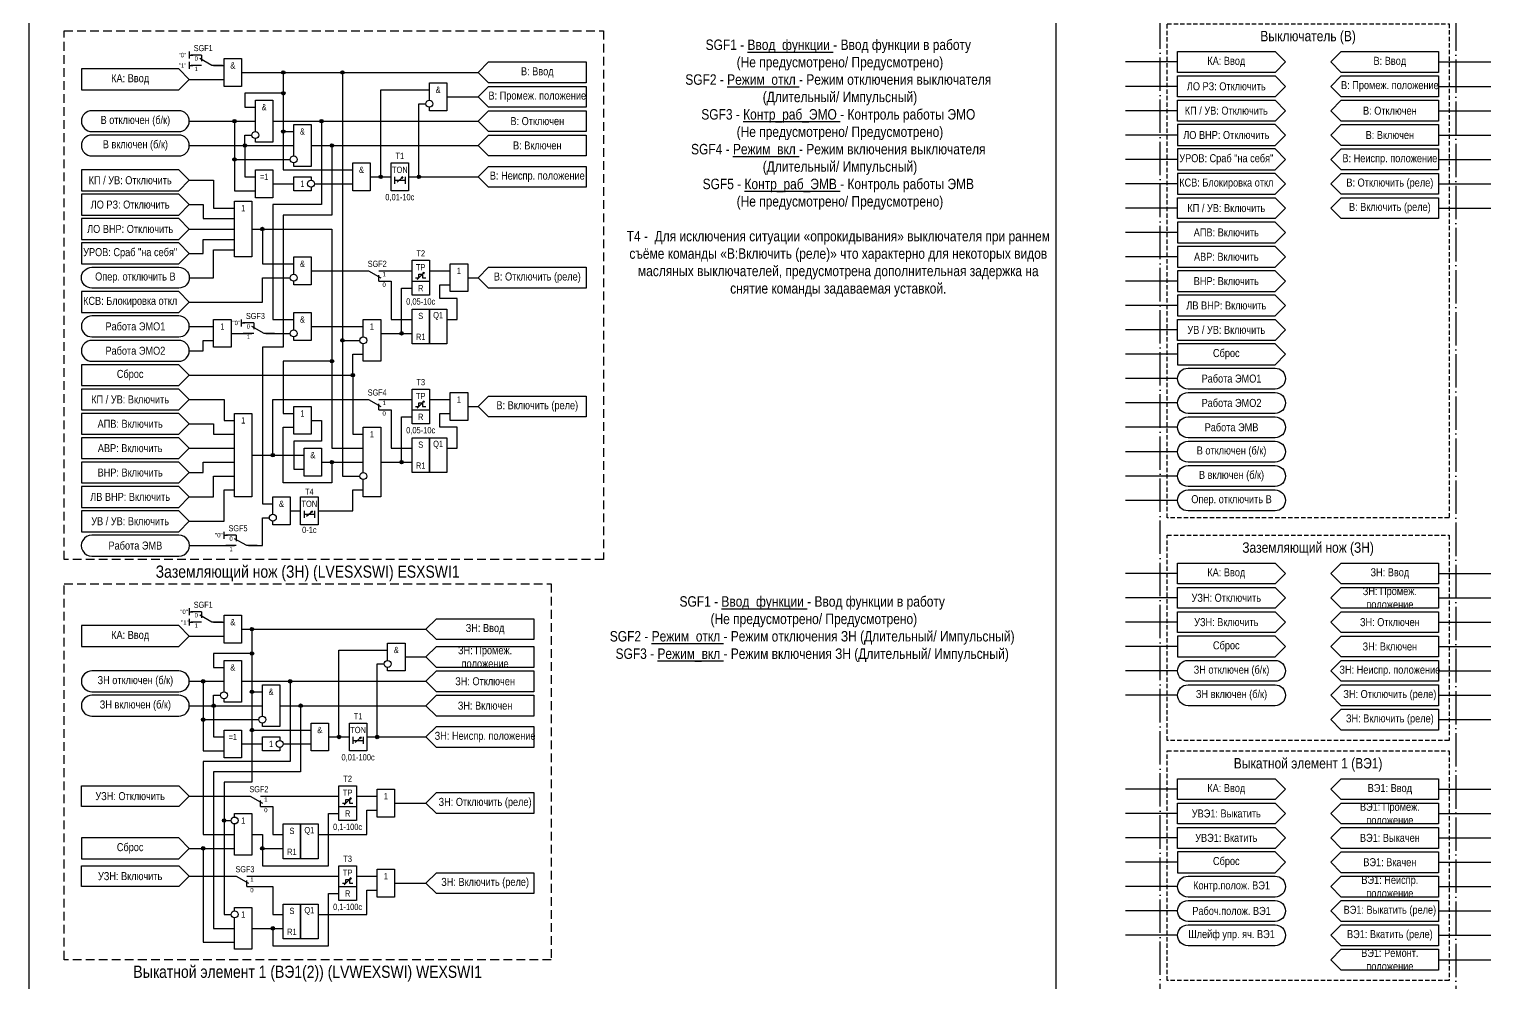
# Model space of a CAD drawing. Header units: millimetres. Extents: x -13 to 420, y 0 to 689.
# Drawn here: x 0 to 420, y 243.4 to 517.4 of the extents above; entities that cross this region are included whole.
import ezdxf
from ezdxf.enums import TextEntityAlignment as Align

# ---------------------------------------------------------------- set-up
doc = ezdxf.new("R2010")
doc.units = ezdxf.units.MM
doc.linetypes.add('ACAD_ISO04W100', pattern=[30, 24, -3, 0, -3])
doc.linetypes.add('штриховая2', pattern=[0.375, 0.25, -0.125])
doc.layers.add('TEXT', color=7, linetype='Continuous', lineweight=25)
doc.layers.add('Основная', color=7, linetype='Continuous')
doc.styles.add('2.5_Gost_RD', font='ARIALN.TTF', dxfattribs={"height": 2.5})
doc.styles.add('3.5_Gost_RD', font='ARIALN.TTF', dxfattribs={"height": 3.5})
doc.styles.add('Вывод', font='ARIALN.TTF', dxfattribs={"height": 2.5})
doc.styles.add('Компонент', font='ARIALN.TTF', dxfattribs={"height": 3.5})

# ---------------------------------------------------------------- blocks, each defined once
blk = doc.blocks.new('Точка')
at = {"ltscale": 100}
h = blk.add_hatch(color=256, dxfattribs=at)
h.dxf.hatch_style = 1
edge = h.paths.add_edge_path()
edge.add_arc((0, 0), 0.5, 0, 360)
blk.add_circle((0, 0), 0.5, dxfattribs=at)
blk = doc.blocks.new('*U78')
at = {"layer": 'Основная', "color": 0}
blk.add_line((0, 0), (7, 4), dxfattribs=at)
at = {"layer": 'Основная', "ltscale": 0.35}
blk.add_line((6, 6), (6, 2.5), dxfattribs=at)
blk = doc.blocks.new('*U91')
at = {"layer": 'Основная', "color": 0}
for p, q in [((-3, 6), (-9, 6)), ((-3, 0), (-9, 0)), ((9, 0), (3, 0))]:
    blk.add_line(p, q, dxfattribs=at)
at = {"layer": 'Основная', "ltscale": 0.25, "xscale": -1}
blk.add_blockref('*U78', (3, 0), dxfattribs=at)
at = {"layer": 'Основная'}
for tag, height, style, p in [('ОУ', 3.5, 'Компонент', (-2, 10)), ('В1', 2.5, 'Вывод', (-13, 6)), ('В2', 2.5, 'Вывод', (-6, 4)), ('В3', 2.5, 'Вывод', (-6, -2))]:
    blk.add_attdef(tag, text='', height=height, dxfattribs=dict(at, style=style)).set_placement(p, align=Align.MIDDLE_CENTER)
blk = doc.blocks.new('*U90')
at = {"layer": 'Основная', "color": 0}
for p, q in [((-9, 0), (-3, 0)), ((3, 6), (9, 6)), ((3, 0), (9, 0))]:
    blk.add_line(p, q, dxfattribs=at)
at = {"layer": 'Основная', "ltscale": 0.25}
blk.add_blockref('*U78', (-3, 0), dxfattribs=at)
at = {"layer": 'Основная'}
for tag, height, style, p in [('В2', 2.5, 'Вывод', (6, 8)), ('В3', 2.5, 'Вывод', (6, 2)), ('В1', 2.5, 'Вывод', (14, 6)), ('ОУ', 3.5, 'Компонент', (2, -4))]:
    blk.add_attdef(tag, text='', height=height, dxfattribs=dict(at, style=style)).set_placement(p, align=Align.MIDDLE_CENTER)
blk = doc.blocks.new('*U80')
at = {"layer": 'Основная', "color": 0}
for p, q in [((-3, 6), (-9, 6)), ((-3, 0), (-9, 0)), ((9, 0), (3, 0))]:
    blk.add_line(p, q, dxfattribs=at)
at = {"layer": 'Основная', "ltscale": 0.25, "xscale": -1}
blk.add_blockref('*U78', (3, 0), dxfattribs=at)
at = {"layer": 'Основная'}
for tag, height, style, p in [('ОУ', 3.5, 'Компонент', (-2, 10)), ('В1', 2.5, 'Вывод', (-14, 6)), ('В2', 2.5, 'Вывод', (-6, 4)), ('В3', 2.5, 'Вывод', (-6, -2))]:
    blk.add_attdef(tag, text='', height=height, dxfattribs=dict(at, style=style)).set_placement(p, align=Align.MIDDLE_CENTER)
blk = doc.blocks.new('*U89')
at = {"layer": 'Основная', "color": 0}
for p, q in [((-9, 0), (-3, 0)), ((3, 6), (9, 6)), ((3, 0), (9, 0))]:
    blk.add_line(p, q, dxfattribs=at)
at = {"layer": 'Основная', "ltscale": 0.25}
blk.add_blockref('*U78', (-3, 0), dxfattribs=at)
at = {"layer": 'Основная'}
for tag, height, style, p in [('В2', 2.5, 'Вывод', (6, 8)), ('В3', 2.5, 'Вывод', (6, 2)), ('В1', 2.5, 'Вывод', (14, 6)), ('ОУ', 3.5, 'Компонент', (2, -4))]:
    blk.add_attdef(tag, text='', height=height, dxfattribs=dict(at, style=style)).set_placement(p, align=Align.MIDDLE_CENTER)

msp = doc.modelspace()

# ---------------------------------------------------------------- linework, layer by layer
at = {"ltscale": 100}
for p, q in [((46, 511), (46, 509)), ((46, 510), (47, 510)), ((46, 508), (46, 506)), ((46, 507), (47, 507)), ((330, 508), (315, 508)), ((405, 508), (420, 508)), ((330, 501), (315, 501)), ((405, 501), (420, 501)), ((330, 494), (315, 494)), ((405, 494), (420, 494)), ((330, 487), (315, 487)), ((405, 487), (420, 487)), ((330, 480), (315, 480)), ((405, 480), (420, 480)), ((109, 475), (109, 475)), ((405, 473), (420, 473)), ((330, 466), (315, 466)), ((405, 466), (420, 466)), ((330, 459), (315, 459)), ((330, 452), (315, 452)), ((111.5, 445.5), (113.5, 447.5)), ((113.5, 447.5), (112.99, 447.25)), ((113.5, 447.5), (113.26, 447.02)), ((330, 445), (315, 445)), ((330, 438), (315, 438)), ((61, 432), (61, 434)), ((61, 433), (62, 433)), ((330, 431), (315, 431)), ((330, 417), (315, 417)), ((111.5, 408.5), (113.5, 410.5)), ((113.5, 410.5), (112.99, 410.25)), ((113.5, 410.5), (113.26, 410.02)), ((330, 410), (315, 410)), ((330, 403), (315, 403)), ((330, 396), (315, 396)), ((330, 389), (315, 389)), ((83, 379), (83, 379)), ((330, 382), (315, 382)), ((56, 371), (56, 373)), ((56, 372), (57, 372)), ((46, 369), (59, 369)), ((330, 361), (315, 361)), ((405, 361), (420, 361)), ((330, 354), (315, 354)), ((405, 354), (420, 354)), ((46, 351), (46, 349)), ((46, 350), (47, 350)), ((46, 348), (46, 346)), ((46, 347), (47, 347)), ((330, 347), (315, 347)), ((405, 347), (420, 347)), ((405, 340), (420, 340)), ((330, 333), (315, 333)), ((405, 333), (420, 333)), ((330, 326), (315, 326)), ((405, 326), (420, 326)), ((405, 319), (420, 319)), ((97, 314), (97, 314)), ((330, 299), (315, 299)), ((405, 299), (420, 299)), ((90.5, 294.5), (92.5, 296.5)), ((92.5, 296.5), (91.99, 296.25)), ((92.5, 296.5), (92.26, 296.02)), ((330, 292), (315, 292)), ((405, 292), (420, 292)), ((330, 285), (315, 285)), ((405, 285), (420, 285)), ((405, 278), (420, 278)), ((90.5, 271.5), (92.5, 273.5)), ((92.5, 273.5), (91.99, 273.25)), ((92.5, 273.5), (92.26, 273.02)), ((330, 271), (315, 271)), ((405, 271), (420, 271)), ((330, 264), (315, 264)), ((405, 264), (420, 264)), ((330, 257), (315, 257)), ((405, 257), (420, 257)), ((405, 250), (420, 250))]:
    msp.add_line(p, q, dxfattribs=at)
at = {"color": 7, "ltscale": 100}
for p, q in [((105.7, 473.46), (107.37, 474.95)), ((107.37, 474.95), (106.85, 474.73)), ((107.37, 474.95), (107.11, 474.48)), ((79.7, 377.46), (81.37, 378.95)), ((81.37, 378.95), (80.85, 378.73)), ((81.37, 378.95), (81.11, 378.48)), ((93.7, 312.46), (95.37, 313.95)), ((95.37, 313.95), (94.85, 313.73)), ((95.37, 313.95), (95.11, 313.48))]:
    msp.add_line(p, q, dxfattribs=at)
at = {"color": 3, "ltscale": 100}
for p, q in [((330, 473), (315, 473)), ((330, 424), (315, 424)), ((330, 340), (315, 340)), ((330, 278), (315, 278))]:
    msp.add_line(p, q, dxfattribs=at)
for points in [[(0, 545), (295, 545), (295, 0), (0, 0)], [(330, 476), (330, 470), (358, 470), (361, 473), (358, 476)], [(330, 427), (330, 421), (358, 421), (361, 424), (358, 427)], [(330, 343), (330, 337), (358, 337), (361, 340), (358, 343)], [(330, 281), (330, 275), (358, 275), (361, 278), (358, 281)]]:
    msp.add_lwpolyline(points, close=True, dxfattribs=at)
at = {"color": 251, "linetype": 'ACAD_ISO04W100', "lineweight": 30, "ltscale": 0.4, "true_color": 0x58595b}
msp.add_lwpolyline([(325, 545), (410, 545), (410, 173), (325, 173)], close=True, dxfattribs=at)
at = {"linetype": 'штриховая2', "ltscale": 10}
for points in [[(165, 365), (10, 365), (10, 517), (165, 517)], [(150, 250), (10, 250), (10, 358), (150, 358)]]:
    msp.add_lwpolyline(points, close=True, dxfattribs=at)
at = {"linetype": 'штриховая2', "ltscale": 5}
for points in [[(327, 519), (408, 519), (408, 377), (327, 377)], [(327, 372), (408, 372), (408, 313), (327, 313)], [(327, 310), (408, 310), (408, 244), (327, 244)]]:
    msp.add_lwpolyline(points, close=True, dxfattribs=at)
at = {"ltscale": 100}
for points in [[(56, 509), (61, 509), (61, 501), (56, 501)], [(358, 505), (330, 505), (330, 511), (358, 511), (361, 508)], [(15, 506), (15, 500), (43, 500), (46, 503), (43, 506)], [(358, 498), (330, 498), (330, 504), (358, 504), (361, 501)], [(405, 498), (377, 498), (374, 501), (377, 504), (405, 504)], [(358, 491), (330, 491), (330, 497), (358, 497), (361, 494)], [(377, 497), (405, 497), (405, 491), (377, 491), (374, 494)], [(330, 490), (330, 484), (358, 484), (361, 487), (358, 490)], [(377, 490), (405, 490), (405, 484), (377, 484), (374, 487)], [(330, 483), (330, 477), (358, 477), (361, 480), (358, 483)], [(377, 483), (405, 483), (405, 477), (377, 477), (374, 480)], [(93, 479), (98, 479), (98, 471), (93, 471)], [(104, 479), (109, 479), (109, 471), (104, 471)], [(15, 477), (15, 471), (43, 471), (46, 474), (43, 477)], [(65, 477), (70, 477), (70, 469), (65, 469)], [(377, 476), (405, 476), (405, 470), (377, 470), (374, 473)], [(15, 470), (15, 464), (43, 464), (46, 467), (43, 470)], [(59, 468), (64, 468), (64, 452), (59, 452)], [(358, 463), (330, 463), (330, 469), (358, 469), (361, 466)], [(377, 469), (405, 469), (405, 463), (377, 463), (374, 466)], [(15, 463), (15, 457), (43, 457), (46, 460), (43, 463)], [(330, 462), (330, 456), (358, 456), (361, 459), (358, 462)], [(15, 456), (15, 450), (43, 450), (46, 453), (43, 456)], [(330, 455), (330, 449), (358, 449), (361, 452), (358, 455)], [(110, 451), (115, 451), (115, 441), (110, 441)], [(121, 450), (126, 450), (126, 442), (121, 442)], [(330, 448), (330, 442), (358, 442), (361, 445), (358, 448)], [(15, 442), (15, 436), (43, 436), (46, 439), (43, 442)], [(110, 445), (115, 445), (115, 441), (110, 441)], [(330, 441), (330, 435), (358, 435), (361, 438), (358, 441)], [(110, 437), (115, 437), (115, 427), (110, 427)], [(115, 437), (120, 437), (120, 427), (115, 427)], [(53, 434), (58, 434), (58, 426), (53, 426)], [(358, 428), (330, 428), (330, 434), (358, 434), (361, 431)], [(15, 421), (15, 415), (43, 415), (46, 418), (43, 421)], [(15, 414), (15, 408), (43, 408), (46, 411), (43, 414)], [(110, 414), (115, 414), (115, 404), (110, 404)], [(121, 413), (126, 413), (126, 405), (121, 405)], [(76, 409), (81, 409), (81, 401), (76, 401)], [(110, 408), (115, 408), (115, 404), (110, 404)], [(15, 407), (15, 401), (43, 401), (46, 404), (43, 407)], [(59, 407), (64, 407), (64, 383), (59, 383)], [(15, 400), (15, 394), (43, 394), (46, 397), (43, 400)], [(110, 400), (115, 400), (115, 390), (110, 390)], [(115, 400), (120, 400), (120, 390), (115, 390)], [(79, 397), (84, 397), (84, 389), (79, 389)], [(15, 393), (15, 387), (43, 387), (46, 390), (43, 393)], [(15, 386), (15, 380), (43, 380), (46, 383), (43, 386)], [(78, 383), (83, 383), (83, 375), (78, 375)], [(15, 379), (15, 373), (43, 373), (46, 376), (43, 379)], [(358, 358), (330, 358), (330, 364), (358, 364), (361, 361)], [(358, 351), (330, 351), (330, 357), (358, 357), (361, 354)], [(405, 351), (377, 351), (374, 354), (377, 357), (405, 357)], [(56, 349), (61, 349), (61, 341), (56, 341)], [(358, 344), (330, 344), (330, 350), (358, 350), (361, 347)], [(377, 350), (405, 350), (405, 344), (377, 344), (374, 347)], [(15, 346), (15, 340), (43, 340), (46, 343), (43, 346)], [(377, 343), (405, 343), (405, 337), (377, 337), (374, 340)], [(377, 336), (405, 336), (405, 330), (377, 330), (374, 333)], [(377, 329), (405, 329), (405, 323), (377, 323), (374, 326)], [(377, 322), (405, 322), (405, 316), (377, 316), (374, 319)], [(56, 316), (61, 316), (61, 308), (56, 308)], [(81, 318), (86, 318), (86, 310), (81, 310)], [(92, 318), (97, 318), (97, 310), (92, 310)], [(15, 300), (43, 300), (46, 297), (43, 294), (15, 294)], [(89, 300), (94, 300), (94, 290), (89, 290)], [(100, 299), (105, 299), (105, 291), (100, 291)], [(358, 296), (330, 296), (330, 302), (358, 302), (361, 299)], [(405, 296), (377, 296), (374, 299), (377, 302), (405, 302)], [(89, 294), (94, 294), (94, 290), (89, 290)], [(358, 289), (330, 289), (330, 295), (358, 295), (361, 292)], [(405, 289), (377, 289), (374, 292), (377, 295), (405, 295)], [(73, 289), (78, 289), (78, 279), (73, 279)], [(78, 289), (83, 289), (83, 279), (78, 279)], [(358, 282), (330, 282), (330, 288), (358, 288), (361, 285)], [(377, 288), (405, 288), (405, 282), (377, 282), (374, 285)], [(15, 285), (15, 279), (43, 279), (46, 282), (43, 285)], [(377, 281), (405, 281), (405, 275), (377, 275), (374, 278)], [(15, 277), (43, 277), (46, 274), (43, 271), (15, 271)], [(89, 277), (94, 277), (94, 267), (89, 267)], [(100, 276), (105, 276), (105, 268), (100, 268)], [(377, 274), (405, 274), (405, 268), (377, 268), (374, 271)], [(89, 271), (94, 271), (94, 267), (89, 267)], [(73, 266), (78, 266), (78, 256), (73, 256)], [(78, 266), (83, 266), (83, 256), (78, 256)], [(377, 267), (405, 267), (405, 261), (377, 261), (374, 264)], [(377, 260), (405, 260), (405, 254), (377, 254), (374, 257)], [(377, 253), (405, 253), (405, 247), (377, 247), (374, 250)]]:
    msp.add_lwpolyline(points, close=True, dxfattribs=at)
for points in [[(374, 508), (377, 511), (405, 511), (405, 505), (377, 505), (374, 508)], [(53, 507), (56, 507)], [(61, 505), (129, 505)], [(61, 505), (90, 505), (90, 428), (95, 428)], [(61, 505), (90, 505), (90, 389), (95, 389)], [(61, 505), (73, 505), (73, 499), (62, 499), (62, 495), (65, 495)], [(61, 505), (73, 505), (73, 488), (76, 488)], [(61, 505), (73, 505), (73, 477), (93, 477)], [(129, 505), (132, 508), (160, 508), (160, 502), (132, 502), (129, 505)], [(46, 503), (56, 503)], [(98, 475), (101, 475), (101, 500), (115, 500)], [(115, 497), (115, 502), (120, 502), (120, 494), (115, 494), (115, 495)], [(129, 498), (132, 501), (160, 501), (160, 495), (132, 495), (129, 498)], [(65, 488), (65, 497), (70, 497), (70, 485), (65, 485), (65, 486)], [(109, 475), (112, 475), (112, 496), (114, 496)], [(120, 498), (129, 498)], [(129, 491), (132, 494), (160, 494), (160, 488), (132, 488), (129, 491)], [(46, 491), (65, 491)], [(46, 491), (59, 491), (59, 480), (75, 480)], [(46, 491), (59, 491), (59, 471), (65, 471)], [(70, 491), (84, 491), (84, 467), (70, 467), (70, 434), (76, 434)], [(70, 491), (129, 491)], [(76, 481), (76, 490), (81, 490), (81, 478), (76, 478), (76, 479)], [(46, 484), (62, 484), (62, 487), (64, 487)], [(46, 484), (76, 484)], [(46, 484), (62, 484), (62, 475), (65, 475)], [(81, 484), (87, 484), (87, 464), (73, 464), (73, 426), (67, 426), (67, 381), (70, 381)], [(81, 484), (129, 484)], [(129, 484), (132, 487), (160, 487), (160, 481), (132, 481), (129, 484)], [(81, 472), (81, 471), (76, 471), (76, 475), (81, 475), (81, 474)], [(98, 475), (104, 475)], [(105, 475), (105, 473)], [(108, 475), (108, 473)], [(109, 475), (129, 475)], [(129, 475), (132, 478), (160, 478), (160, 472), (132, 472), (129, 475)], [(46, 474), (53, 474), (53, 466), (59, 466)], [(70, 473), (76, 473)], [(82, 473), (93, 473)], [(105, 474), (108, 474)], [(46, 467), (50, 467), (50, 463), (59, 463)], [(46, 460), (59, 460)], [(64, 460), (67, 460), (67, 450), (76, 450)], [(64, 460), (87, 460), (87, 422), (73, 422), (73, 407), (76, 407)], [(64, 460), (87, 460), (87, 397), (96, 397)], [(46, 453), (50, 453), (50, 457), (59, 457)], [(46, 446), (53, 446), (53, 454), (59, 454)], [(76, 447), (76, 452), (81, 452), (81, 444), (76, 444), (76, 445)], [(46, 439), (67, 439), (67, 446), (75, 446)], [(81, 448), (97, 448)], [(101, 448), (110, 448)], [(111, 446), (112, 446), (112, 447), (113, 447), (113, 446), (114, 446)], [(115, 448), (121, 448)], [(126, 446), (129, 446)], [(129, 446), (132, 449), (160, 449), (160, 443), (132, 443), (129, 446)], [(101, 445), (104, 445), (104, 434), (110, 434)], [(101, 430), (107, 430), (107, 443), (110, 443)], [(120, 434), (123, 434), (123, 440), (118, 440), (118, 444), (121, 444)], [(76, 431), (76, 436), (81, 436), (81, 428), (76, 428), (76, 429)], [(96, 429), (96, 434), (101, 434), (101, 422), (96, 422), (96, 427)], [(46, 432), (53, 432)], [(58, 430), (64, 430)], [(68, 430), (75, 430)], [(81, 432), (96, 432)], [(101, 430), (110, 430)], [(46, 425), (50, 425), (50, 428), (53, 428)], [(46, 418), (93, 418), (93, 424), (96, 424)], [(46, 418), (93, 418), (93, 401), (96, 401)], [(129, 409), (132, 412), (160, 412), (160, 406), (132, 406), (129, 409)], [(46, 411), (56, 411), (56, 405), (59, 405)], [(64, 395), (70, 395), (70, 411), (97, 411)], [(101, 411), (110, 411)], [(101, 408), (104, 408), (104, 397), (110, 397)], [(111, 409), (112, 409), (112, 410), (113, 410), (113, 409), (114, 409)], [(115, 411), (121, 411)], [(126, 409), (129, 409)], [(46, 404), (53, 404), (53, 401), (59, 401)], [(81, 405), (84, 405), (84, 399), (76, 399), (76, 391), (79, 391)], [(101, 393), (107, 393), (107, 406), (110, 406)], [(120, 397), (123, 397), (123, 403), (118, 403), (118, 407), (121, 407)], [(84, 393), (87, 393), (87, 387), (73, 387), (73, 403), (76, 403)], [(96, 390), (96, 403), (101, 403), (101, 383), (96, 383), (96, 388)], [(46, 397), (59, 397)], [(64, 395), (79, 395)], [(46, 390), (50, 390), (50, 393), (59, 393)], [(84, 393), (96, 393)], [(101, 393), (110, 393)], [(46, 383), (53, 383), (53, 389), (59, 389)], [(46, 376), (56, 376), (56, 385), (59, 385)], [(70, 378), (70, 383), (75, 383), (75, 375), (70, 375), (70, 376)], [(83, 379), (93, 379), (93, 385), (96, 385)], [(75, 379), (78, 379)], [(79, 379), (79, 377)], [(79, 378), (82, 378)], [(82, 379), (82, 377)], [(63, 369), (67, 369), (67, 377), (69, 377)], [(374, 361), (377, 364), (405, 364), (405, 358), (377, 358), (374, 361)], [(53, 347), (56, 347)], [(61, 345), (64, 345), (64, 338), (53, 338), (53, 334), (56, 334)], [(61, 345), (64, 345), (64, 338), (64, 338), (64, 301), (56, 301), (56, 263), (58, 263)], [(61, 345), (64, 345), (64, 338), (64, 338), (64, 301), (56, 301), (56, 290), (58, 290)], [(61, 345), (114, 345)], [(61, 345), (64, 345), (64, 327), (67, 327)], [(61, 345), (64, 345), (64, 316), (81, 316)], [(114, 345), (117, 348), (145, 348), (145, 342), (117, 342), (114, 345)], [(46, 343), (56, 343)], [(103, 336), (103, 341), (108, 341), (108, 333), (103, 333), (103, 334)], [(56, 327), (56, 336), (61, 336), (61, 324), (56, 324), (56, 325)], [(86, 314), (89, 314), (89, 339), (103, 339)], [(108, 337), (114, 337)], [(114, 337), (117, 340), (145, 340), (145, 334), (117, 334), (114, 337)], [(97, 314), (100, 314), (100, 335), (102, 335)], [(114, 330), (117, 333), (145, 333), (145, 327), (117, 327), (114, 330)], [(46, 330), (56, 330)], [(46, 330), (50, 330), (50, 319), (66, 319)], [(46, 330), (50, 330), (50, 310), (56, 310)], [(61, 330), (75, 330), (75, 307), (50, 307), (50, 286), (59, 286)], [(61, 330), (114, 330)], [(67, 320), (67, 329), (72, 329), (72, 317), (67, 317), (67, 318)], [(46, 323), (53, 323), (53, 326), (55, 326)], [(114, 323), (117, 326), (145, 326), (145, 320), (117, 320), (114, 323)], [(46, 323), (67, 323)], [(46, 323), (53, 323), (53, 314), (56, 314)], [(72, 323), (78, 323), (78, 304), (53, 304), (53, 259), (59, 259)], [(72, 323), (114, 323)], [(114, 314), (117, 317), (145, 317), (145, 311), (117, 311), (114, 314)], [(61, 312), (67, 312)], [(72, 311), (72, 310), (67, 310), (67, 314), (72, 314), (72, 313)], [(73, 312), (81, 312)], [(86, 314), (92, 314)], [(93, 314), (93, 312)], [(93, 313), (96, 313)], [(96, 314), (96, 312)], [(97, 314), (114, 314)], [(46, 297), (63, 297)], [(67, 297), (89, 297)], [(67, 294), (70, 294), (70, 286), (73, 286)], [(90, 295), (91, 295), (91, 296), (92, 296), (92, 295), (93, 295)], [(94, 297), (100, 297)], [(105, 295), (114, 295)], [(114, 295), (117, 298), (145, 298), (145, 292), (117, 292), (114, 295)], [(59, 291), (59, 292), (64, 292), (64, 280), (59, 280), (59, 289)], [(64, 286), (67, 286), (67, 277), (86, 277), (86, 292), (89, 292)], [(83, 286), (97, 286), (97, 293), (100, 293)], [(64, 286), (67, 286), (67, 282), (73, 282)], [(46, 282), (59, 282)], [(46, 282), (50, 282), (50, 255), (59, 255)], [(46, 274), (59, 274)], [(63, 274), (89, 274)], [(90, 272), (91, 272), (91, 273), (92, 273), (92, 272), (93, 272)], [(94, 274), (100, 274)], [(114, 272), (117, 275), (145, 275), (145, 269), (117, 269), (114, 272)], [(63, 271), (70, 271), (70, 263), (73, 263)], [(64, 259), (70, 259), (70, 254), (86, 254), (86, 269), (89, 269)], [(83, 263), (97, 263), (97, 270), (100, 270)], [(105, 272), (114, 272)], [(59, 264), (59, 265), (64, 265), (64, 253), (59, 253), (59, 262)], [(64, 259), (73, 259)]]:
    msp.add_lwpolyline(points, dxfattribs=at)
for points in [[(18, 488), (43, 488, 1), (43, 494), (18, 494, 1)], [(18, 481), (43, 481, 1), (43, 487), (18, 487, 1)], [(18, 443, -1), (18, 449), (43, 449, -1), (43, 443)], [(18, 429), (43, 429, 1), (43, 435), (18, 435, 1)], [(18, 422), (43, 422, 1), (43, 428), (18, 428, 1)], [(333, 414, -1), (333, 420), (358, 420, -1), (358, 414)], [(333, 407, -1), (333, 413), (358, 413, -1), (358, 407)], [(333, 400, -1), (333, 406), (358, 406, -1), (358, 400)], [(333, 393, -1), (333, 399), (358, 399, -1), (358, 393)], [(333, 386, -1), (333, 392), (358, 392, -1), (358, 386)], [(333, 379, -1), (333, 385), (358, 385, -1), (358, 379)], [(18, 366), (43, 366, 1.013985), (43, 372), (18, 372, 1.013985)], [(333, 330, -1), (333, 336), (358, 336, -1), (358, 330)], [(18, 327), (43, 327, 1), (43, 333), (18, 333, 1)], [(333, 323, -1), (333, 329), (358, 329, -1), (358, 323)], [(18, 320), (43, 320, 1), (43, 326), (18, 326, 1)], [(333, 268, -1), (333, 274), (358, 274, -1), (358, 268)], [(333, 261, -1), (333, 267), (358, 267, -1), (358, 261)], [(333, 254, -1), (333, 260), (358, 260, -1), (358, 254)]]:
    msp.add_lwpolyline(points, format="xyb", close=True, dxfattribs=at)
for centre in [(115, 496), (65, 487), (76, 480), (96, 428), (96, 389), (103, 335), (56, 326), (67, 319), (59, 290), (59, 263)]:
    msp.add_circle(centre, 1, dxfattribs=at)
for centre in [(81, 473), (76, 446), (76, 430), (70, 377), (72, 312)]:
    msp.add_circle(centre, 1)

# ---------------------------------------------------------------- block references
for p in [(73, 505), (90, 505), (73, 499), (67, 460), (90, 428), (107, 430), (87, 422), (70, 395), (87, 393), (107, 393), (56, 290), (67, 282), (70, 259)]:
    msp.add_blockref('Точка', p, dxfattribs=at)
at = {"color": 2, "ltscale": 100}
for p in [(59, 491), (84, 491), (73, 488), (62, 484), (87, 484), (59, 480), (101, 475), (112, 475), (93, 418), (64, 345), (64, 338), (50, 330), (75, 330), (53, 323), (64, 327), (78, 323), (50, 319), (64, 316), (89, 314), (100, 314), (50, 282)]:
    msp.add_blockref('Точка', p, dxfattribs=at)
at = {"ltscale": 100, "xscale": 0.5, "yscale": 0.5, "zscale": 0.5}
msp.add_blockref('*U91', (66, 430), dxfattribs=at).add_auto_attribs({'ОУ': 'SGF3', 'В1': '"0"', 'В2': '0', 'В3': '1'})
at = {"layer": 'Основная', "ltscale": 0.25, "xscale": 0.5, "yscale": 0.5, "zscale": 0.5}
for name, p, values in [('*U80', (51, 507), {'ОУ': 'SGF1', 'В1': '"0"', 'В2': '0', 'В3': '1'}), ('*U91', (61, 369), {'ОУ': 'SGF5', 'В1': '"0"', 'В2': '0', 'В3': '1'}), ('*U91', (51, 347), {'ОУ': 'SGF1', 'В1': '"0"', 'В2': '0', 'В3': '1'})]:
    msp.add_blockref(name, p, dxfattribs=at).add_auto_attribs(values)
at = {"layer": 'Основная', "ltscale": 0.25}
ref = msp.add_blockref('*U89', (99, 448), dxfattribs=dict(at, xscale=-0.5, yscale=0.5, zscale=0.5, rotation=180))
ref.add_attrib('ОУ', 'SGF2', dxfattribs={"height": 1.75, "style": 'Компонент'}).set_placement((100, 450), align=Align.MIDDLE_CENTER)
ref.add_attrib('В2', '0', dxfattribs={"height": 1.25, "style": 'Вывод'}).set_placement((102, 444), align=Align.MIDDLE_CENTER)
ref.add_attrib('В3', '1', dxfattribs={"height": 1.25, "style": 'Вывод'}).set_placement((102, 447), align=Align.MIDDLE_CENTER)
ref = msp.add_blockref('*U89', (99, 411), dxfattribs=dict(at, xscale=-0.5, yscale=0.5, zscale=0.5, rotation=180))
ref.add_attrib('ОУ', 'SGF4', dxfattribs={"height": 1.75, "style": 'Компонент'}).set_placement((100, 413), align=Align.MIDDLE_CENTER)
ref.add_attrib('В2', '0', dxfattribs={"height": 1.25, "style": 'Вывод'}).set_placement((102, 407), align=Align.MIDDLE_CENTER)
ref.add_attrib('В3', '1', dxfattribs={"height": 1.25, "style": 'Вывод'}).set_placement((102, 410), align=Align.MIDDLE_CENTER)
ref = msp.add_blockref('*U90', (65, 297), dxfattribs=dict(at, xscale=-0.5, yscale=0.5, zscale=0.5, rotation=180))
ref.add_attrib('ОУ', 'SGF2', dxfattribs={"height": 1.75, "style": 'Компонент'}).set_placement((66, 299), align=Align.MIDDLE_CENTER)
ref.add_attrib('В2', '0', dxfattribs={"height": 1.25, "style": 'Вывод'}).set_placement((68, 293), align=Align.MIDDLE_CENTER)
ref.add_attrib('В3', '1', dxfattribs={"height": 1.25, "style": 'Вывод'}).set_placement((68, 296), align=Align.MIDDLE_CENTER)
ref = msp.add_blockref('*U90', (61, 274), dxfattribs=dict(at, xscale=-0.5, yscale=0.5, zscale=0.5, rotation=180))
ref.add_attrib('ОУ', 'SGF3', dxfattribs={"height": 1.75, "style": 'Компонент'}).set_placement((62, 276), align=Align.MIDDLE_CENTER)
ref.add_attrib('В2', '0', dxfattribs={"height": 1.25, "style": 'Вывод'}).set_placement((64, 270), align=Align.MIDDLE_CENTER)
ref.add_attrib('В3', '1', dxfattribs={"height": 1.25, "style": 'Вывод'}).set_placement((64, 273), align=Align.MIDDLE_CENTER)

# ---------------------------------------------------------------- texts
at = {"color": 30, "ltscale": 100, "true_color": 0xf7941d, "char_height": 3, "width": 81, "attachment_point": 5, "style": '3.5_Gost_RD'}
for s, insert in [('Выключатель (В)', (367.5, 515)), ('Заземляющий нож (ЗН)', (367.5, 368)), ('Выкатной элемент 1 (ВЭ1)', (367.5, 306))]:
    msp.add_mtext(s, dxfattribs=dict(at, insert=insert))
at = {"color": 30, "ltscale": 100, "attachment_point": 5, "style": '3.5_Gost_RD'}
for s, insert, char_height, width in [('SGF1 - {\\LВвод_функции} - Ввод функции в работу \\P^I(Не предусмотрено/ Предусмотрено)\\PSGF2 - {\\LРежим_откл} - Режим отключения выключателя ^J^I(Длительный/ Импульсный)\\PSGF3 - {\\LКонтр_раб_ЭМО} - Контроль работы ЭМО  \\P^I(Не предусмотрено/ Предусмотрено)\\PSGF4 - {\\LРежим_вкл} - Режим включения выключателя ^J^I(Длительный/ Импульсный)\\PSGF5 - {\\LКонтр_раб_ЭМВ} - Контроль работы ЭМВ \\P^I(Не предусмотрено/ Предусмотрено)\\P\\PТ4 - ^IДля исключения ситуации «опрокидывания» выключателя при раннем съёме команды «В:Включить (реле)» что характерно для некоторых видов масляных выключателей, предусмотрена дополнительная задержка на снятие команды задаваемая уставкой.', (232.5, 477.5), 3, 125), ('Заземляющий нож (ЗН) (LVESXSWI) {\\C6;ESXSWI1}', (80, 361), 3.5, 140), ('SGF1 - {\\LВвод_функции} - Ввод функции в работу \\P^I(Не предусмотрено/ Предусмотрено)\\PSGF2 - {\\LРежим_откл} - Режим отключения ЗН (Длительный/ Импульсный)\\PSGF3 - {\\LРежим_вкл} - Режим включения ЗН (Длительный/ Импульсный)', (225, 345), 3, 140), ('Выкатной элемент 1 (ВЭ1(2)) (LVWEXSWI) {\\C6;WEXSWI1}', (80, 246), 3.5, 140)]:
    msp.add_mtext(s, dxfattribs=dict(at, insert=insert, char_height=char_height, width=width))
at = {"color": 0, "ltscale": 100, "char_height": 2.3, "width": 28, "attachment_point": 5, "style": '2.5_Gost_RD'}
for insert in [(344, 508), (344, 361), (344, 299)]:
    msp.add_mtext('{\\C256;КА: Ввод}', dxfattribs=dict(at, insert=insert))
at = {"ltscale": 100, "attachment_point": 5, "style": '2.5_Gost_RD'}
for s, insert, char_height, width in [('В: Ввод', (391, 508), 2.3, 28), ('&', (58.5, 507), 1.8, 5), ('В: Ввод', (146, 505), 2.3, 28), ('&', (117.5, 500), 1.8, 5), ('ЛО РЗ: Отключить', (344, 501), 2.3, 28), ('В: Промеж. положение', (391, 501), 2.3, 28), ('&', (67.5, 495), 1.8, 5), ('КП / УВ: Отключить', (344, 494), 2.3, 28), ('В: Отключен', (391, 494), 2.3, 28), ('&', (78.5, 488), 1.8, 5), ('В: Включен', (391, 487), 2.3, 28), ('T1', (106.5, 481), 1.8, 5), ('В: Неиспр. положение', (391, 480), 2.3, 28), ('=1', (67.5, 475), 1.8, 5), ('&', (95.5, 477), 1.8, 5), ('TON', (106.5, 477), 1.8, 5), ('В: Отключить (реле)', (391, 473), 2.3, 28), ('1', (78.5, 473), 1.8, 5), ('1', (61.5, 466), 1.8, 5), ('0,01-10с', (106.5, 469), 1.8, 5), ('КП / УВ: Включить', (344, 466), 2.3, 28), ('В: Включить (реле)', (391, 466), 2.3, 28), ('T2', (112.5, 453), 1.8, 5), ('&', (78.5, 450), 1.8, 5), ('TP', (112.5, 449), 1.8, 5), ('Опер. отключить В', (30.5, 446), 2.3, 31), ('1', (123.5, 448), 1.8, 5), ('R', (112.5, 443), 1.8, 5), ('0,05-10с', (112.5, 439), 1.8, 5), ('1', (55.5, 432), 1.8, 5), ('&', (78.5, 434), 1.8, 5), ('1', (98.5, 432), 1.8, 5), ('S', (112.5, 435), 1.8, 5), ('Q1', (117.5, 435), 1.8, 5), ('R1', (112.5, 429), 1.8, 5), ('УВ / УВ: Включить', (344, 431), 2.3, 28), ('T3', (112.5, 416), 1.8, 5), ('Работа ЭМО1', (345.5, 417), 2.3, 31), ('TP', (112.5, 412), 1.8, 5), ('1', (123.5, 411), 1.8, 5), ('1', (78.5, 407), 1.8, 5), ('Работа ЭМО2', (345.5, 410), 2.3, 31), ('1', (61.5, 405), 1.8, 5), ('R', (112.5, 406), 1.8, 5), ('Работа ЭМВ', (345.5, 403), 2.3, 31), ('1', (98.5, 401), 1.8, 5), ('0,05-10с', (112.5, 402), 1.8, 5), ('Q1', (117.5, 398), 1.8, 5), ('&', (81.5, 395), 1.8, 5), ('S', (112.5, 398), 1.8, 5), ('В отключен (б/к)', (345.5, 396), 2.3, 31), ('R1', (112.5, 392), 1.8, 5), ('В включен (б/к)', (345.5, 389), 2.3, 31), ('T4', (80.5, 384.5), 1.8, 5), ('Опер. отключить В', (345.5, 382), 2.3, 31), ('&', (72.5, 381), 1.8, 5), ('TON', (80.5, 381), 1.8, 5), ('0-1с', (80.5, 373.5), 1.8, 5), ('ЗН: Ввод', (391, 361), 2.3, 28), ('ЗН: Промеж. положение', (391, 354), 2.3, 28), ('УЗН: Отключить', (344, 354), 2.3, 28), ('&', (58.5, 347), 1.8, 5), ('ЗН: Ввод', (131, 345), 2.3, 28), ('УЗН: Включить', (344, 347), 2.3, 28), ('ЗН: Отключен', (391, 347), 2.3, 28), ('ЗН: Включен', (391, 340), 2.3, 28), ('&', (105.5, 339), 1.8, 5), ('ЗН: Промеж. положение', (131, 337), 2.3, 28), ('&', (58.5, 334), 1.8, 5), ('ЗН отключен (б/к)', (345.5, 333), 2.3, 31), ('ЗН: Неиспр. положение', (391, 333), 2.3, 28), ('ЗН отключен (б/к)', (30.5, 330), 2.3, 31), ('&', (69.5, 327), 1.8, 5), ('ЗН: Отключен', (131, 330), 2.3, 28), ('ЗН включен (б/к)', (345.5, 326), 2.3, 31), ('ЗН: Отключить (реле)', (391, 326), 2.3, 28), ('ЗН включен (б/к)', (30.5, 323), 2.3, 31), ('ЗН: Включен', (131, 323), 2.3, 28), ('T1', (94.5, 320), 1.8, 5), ('ЗН: Включить (реле)', (391, 319), 2.3, 28), ('&', (83.5, 316), 1.8, 5), ('TON', (94.5, 316), 1.8, 5), ('ЗН: Неиспр. положение', (131, 314), 2.3, 28), ('=1', (58.5, 314), 1.8, 5), ('1', (69.5, 312), 1.8, 5), ('0,01-100с', (94.5, 308), 1.8, 5), ('T2', (91.5, 302), 1.8, 5), ('УЗН: Отключить', (29, 297), 2.3, 28), ('TP', (91.5, 298), 1.8, 5), ('ВЭ1: Ввод', (391, 299), 2.3, 28), ('1', (102.5, 297), 1.8, 5), ('ЗН: Отключить (реле)', (131, 295), 2.3, 28), ('ВЭ1: Промеж. положение', (391, 292), 2.3, 28), ('1', (61.5, 290), 1.8, 5), ('R', (91.5, 292), 1.8, 5), ('УВЭ1: Выкатить', (344, 292), 2.3, 28), ('S', (75.5, 287), 1.8, 5), ('Q1', (80.5, 287), 1.8, 5), ('0,1-100с', (91.5, 288), 1.8, 5), ('УВЭ1: Вкатить', (344, 285), 2.3, 28), ('ВЭ1: Выкачен', (391, 285), 2.3, 28), ('R1', (75.5, 281), 1.8, 5), ('T3', (91.5, 279), 1.8, 5), ('ВЭ1: Вкачен', (391, 278), 2.3, 28), ('УЗН: Включить', (29, 274), 2.3, 28), ('TP', (91.5, 275), 1.8, 5), ('1', (102.5, 274), 1.8, 5), ('ЗН: Включить (реле)', (131, 272), 2.3, 28), ('ВЭ1: Неиспр. положение', (391, 271), 2.3, 28), ('R', (91.5, 269), 1.8, 5), ('Контр.полож. ВЭ1', (345.5, 271), 2.3, 31), ('S', (75.5, 264), 1.8, 5), ('Q1', (80.5, 264), 1.8, 5), ('0,1-100с', (91.5, 265), 1.8, 5), ('\\pt18.4;Рабоч.полож. ВЭ1', (345.5, 264), 2.3, 31), ('ВЭ1: Выкатить (реле)', (391, 264), 2.3, 28), ('1', (61.5, 263), 1.8, 5), ('R1', (75.5, 258), 1.8, 5), ('Шлейф упр. яч. ВЭ1', (345.5, 257), 2.3, 31), ('ВЭ1: Вкатить (реле)', (391, 257), 2.3, 28), ('ВЭ1: Ремонт. положение', (391, 250), 2.3, 28)]:
    msp.add_mtext(s, dxfattribs=dict(at, insert=insert, char_height=char_height, width=width))
at = {"ltscale": 100, "char_height": 1.25, "attachment_point": 1, "style": '3.5_Gost_RD'}
for insert in [(43, 507.6), (43.66, 347.51)]:
    msp.add_mtext_dynamic_manual_height_columns('"1"', width=2, gutter_width=17.5, heights=[0], dxfattribs=dict(at, insert=insert))
at = {"layer": 'TEXT', "ltscale": 100, "char_height": 2.3, "attachment_point": 5, "style": '2.5_Gost_RD'}
for s, insert, width in [('КА: Ввод', (29, 503), 28), ('В: Промеж. положение', (146, 498), 28), ('В отключен (б/к)', (30.5, 491), 31), ('В: Отключен', (146, 491), 28), ('ЛО ВНР: Отключить', (344, 487), 28), ('В включен (б/к)', (30.5, 484), 31), ('В: Включен', (146, 484), 28), ('УРОВ: Сраб "на себя"', (344, 480), 28), ('КП / УВ: Отключить', (29, 474), 28), ('В: Неиспр. положение', (146, 475), 28), ('ЛО РЗ: Отключить', (29, 467), 28), ('ЛО ВНР: Отключить', (29, 460), 28), ('АПВ: Включить', (344, 459), 28), ('УРОВ: Сраб "на себя"', (29, 453), 28), ('АВР: Включить', (344, 452), 28), ('В: Отключить (реле)', (146, 446), 28), ('ВНР: Включить', (344, 445), 28), ('КСВ: Блокировка откл', (29, 439), 28), ('ЛВ ВНР: Включить', (344, 438), 28), ('Работа ЭМО1', (30.5, 432), 31), ('Работа ЭМО2', (30.5, 425), 31), ('Сброс', (29, 418), 28), ('КП / УВ: Включить', (29, 411), 28), ('В: Включить (реле)', (146, 409), 28), ('АПВ: Включить', (29, 404), 28), ('АВР: Включить', (29, 397), 28), ('ВНР: Включить', (29, 390), 28), ('ЛВ ВНР: Включить', (29, 383), 28), ('УВ / УВ: Включить', (29, 376), 28), ('Работа ЭМВ', (30.5, 369), 31), ('КА: Ввод', (29, 343), 28), ('Сброс', (29, 282), 28)]:
    msp.add_mtext(s, dxfattribs=dict(at, insert=insert, width=width))
at = {"layer": 'TEXT', "color": 3, "ltscale": 100, "char_height": 2.3, "width": 28, "attachment_point": 5, "style": '2.5_Gost_RD'}
for s, insert in [('КСВ: Блокировка откл', (344, 473)), ('Сброс', (344, 424)), ('Сброс', (344, 340)), ('Сброс', (344, 278))]:
    msp.add_mtext(s, dxfattribs=dict(at, insert=insert))

doc.saveas('drawing.dxf')
